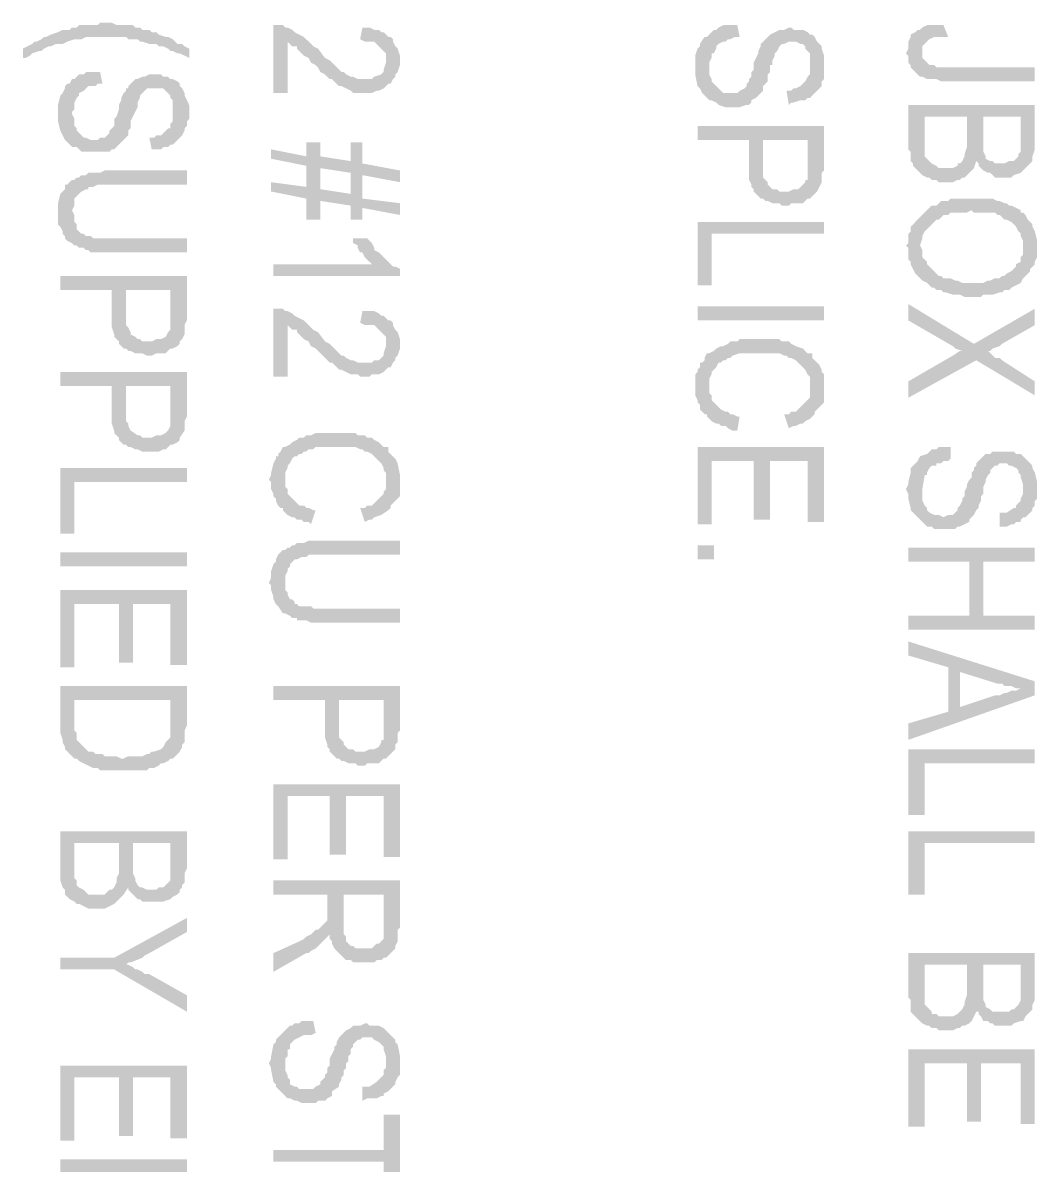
# Model space of a CAD drawing. Header units: inches. Extents: x -186 to 186, y -282 to 282.
# Drawn here: x -35 to -18.96, y 94.61 to 112.67 of the extents above; entities that cross this region are included whole.
import ezdxf

# ---------------------------------------------------------------- set-up
doc = ezdxf.new("R2010")
doc.units = ezdxf.units.IN
doc.header["$MEASUREMENT"] = 0
doc.layers.add('H', color=7, linetype='CONTINUOUS', lineweight=100)

msp = doc.modelspace()

# ---------------------------------------------------------------- hatches: boundary and pattern name
at = {"layer": 'H', "linetype": 'Continuous'}
for points in [[(-32.37, 112.111), (-32.37, 112.259), (-32.444, 112.296), (-32.481, 112.333), (-32.556, 112.333), (-32.593, 112.37), (-32.63, 112.407), (-32.704, 112.444), (-32.741, 112.444), (-32.852, 112.481), (-32.889, 112.519), (-32.963, 112.519), (-33, 112.556), (-33.074, 112.556), (-33.111, 112.556), (-33.148, 112.593), (-33.222, 112.593), (-33.259, 112.63), (-33.333, 112.63), (-33.37, 112.63), (-33.444, 112.63), (-33.519, 112.63), (-33.593, 112.667), (-33.778, 112.667), (-33.815, 112.63), (-33.963, 112.63), (-34, 112.63), (-34.037, 112.63), (-34.111, 112.63), (-34.148, 112.593), (-34.222, 112.593), (-34.259, 112.556), (-34.333, 112.556), (-34.37, 112.556), (-34.444, 112.519), (-34.556, 112.481), (-34.63, 112.444), (-34.667, 112.444), (-34.704, 112.407), (-34.778, 112.37), (-34.815, 112.37), (-34.852, 112.333), (-34.926, 112.296), (-35, 112.259), (-35, 112.111), (-34.963, 112.111), (-34.889, 112.148), (-34.852, 112.185), (-34.741, 112.222), (-34.704, 112.222), (-34.667, 112.259), (-34.593, 112.296), (-34.556, 112.296), (-34.481, 112.333), (-34.37, 112.333), (-34.296, 112.37), (-34.185, 112.407), (-34.111, 112.407), (-34.074, 112.407), (-34, 112.444), (-33.963, 112.444), (-33.889, 112.444), (-33.481, 112.444), (-33.444, 112.444), (-33.37, 112.444), (-33.333, 112.407), (-33.259, 112.407), (-33.185, 112.407), (-33.148, 112.37), (-33.111, 112.37), (-33, 112.333), (-32.889, 112.333), (-32.852, 112.296), (-32.815, 112.296), (-32.778, 112.296), (-32.704, 112.259), (-32.667, 112.222), (-32.63, 112.222), (-32.556, 112.185), (-32.519, 112.185), (-32.444, 112.148)], [(-29.222, 111.704), (-29.259, 112.074), (-29.259, 112.037), (-29.296, 111.926), (-29.296, 111.889), (-29.333, 111.852), (-29.444, 111.815), (-29.481, 111.778), (-29.519, 111.778), (-29.593, 111.778), (-29.63, 111.778), (-29.704, 111.778), (-29.778, 111.815), (-29.815, 111.815), (-29.889, 111.852), (-29.926, 111.889), (-29.963, 111.889), (-30, 111.926), (-30.074, 112), (-30.111, 112.037), (-30.148, 112.074), (-30.222, 112.111), (-30.333, 112.259), (-30.407, 112.296), (-30.444, 112.333), (-30.481, 112.37), (-30.519, 112.407), (-30.556, 112.444), (-30.704, 112.519), (-30.741, 112.556), (-30.815, 112.593), (-30.852, 112.593), (-30.889, 112.63), (-30.963, 112.63), (-31, 112.63), (-31.037, 112.63), (-31.037, 111.556), (-30.815, 111.556), (-30.815, 112.37), (-30.778, 112.333), (-30.741, 112.296), (-30.667, 112.296), (-30.667, 112.259), (-30.63, 112.222), (-30.593, 112.185), (-30.556, 112.148), (-30.481, 112.111), (-30.444, 112.037), (-30.37, 112), (-30.333, 111.963), (-30.296, 111.889), (-30.222, 111.852), (-30.185, 111.815), (-30.148, 111.778), (-30.111, 111.778), (-30.074, 111.741), (-30.037, 111.704), (-30, 111.667), (-29.963, 111.667), (-29.815, 111.593), (-29.778, 111.556), (-29.704, 111.556), (-29.667, 111.556), (-29.519, 111.556), (-29.481, 111.556), (-29.407, 111.593), (-29.37, 111.593), (-29.296, 111.63), (-29.259, 111.667)], [(-29.037, 112.074), (-29.037, 112.148), (-29.074, 112.259), (-29.111, 112.296), (-29.148, 112.37), (-29.148, 112.407), (-29.185, 112.444), (-29.222, 112.444), (-29.296, 112.519), (-29.333, 112.519), (-29.37, 112.556), (-29.444, 112.556), (-29.519, 112.593), (-29.556, 112.593), (-29.63, 112.593), (-29.667, 112.407), (-29.593, 112.37), (-29.556, 112.37), (-29.481, 112.37), (-29.444, 112.37), (-29.37, 112.296), (-29.333, 112.259), (-29.296, 112.222), (-29.259, 112.185), (-29.259, 112.148), (-29.259, 112.074), (-29.222, 111.704), (-29.185, 111.704), (-29.148, 111.778), (-29.111, 111.815), (-29.111, 111.852), (-29.074, 111.889), (-29.037, 112)], [(-22.333, 112), (-22.333, 112.111), (-22.333, 112.148), (-22.37, 112.259), (-22.37, 112.296), (-22.407, 112.333), (-22.444, 112.37), (-22.481, 112.444), (-22.519, 112.481), (-22.556, 112.481), (-22.593, 112.519), (-22.667, 112.556), (-22.704, 112.556), (-22.741, 112.556), (-22.815, 112.556), (-22.852, 112.593), (-22.889, 112.593), (-22.963, 112.556), (-23, 112.556), (-23.037, 112.556), (-23.111, 112.519), (-23.185, 112.481), (-23.222, 112.444), (-23.259, 112.407), (-23.296, 112.37), (-23.333, 112.333), (-23.333, 112.296), (-23.37, 112.222), (-23.37, 112.185), (-23.444, 112.037), (-23.444, 112), (-23.444, 111.926), (-23.481, 111.889), (-23.481, 111.815), (-23.519, 111.778), (-23.519, 111.741), (-23.556, 111.704), (-23.556, 111.667), (-23.593, 111.63), (-23.667, 111.593), (-23.704, 111.556), (-23.741, 111.556), (-23.815, 111.556), (-23.852, 111.556), (-23.926, 111.556), (-23.963, 111.593), (-24, 111.63), (-24.037, 111.667), (-24.074, 111.704), (-24.111, 111.741), (-24.111, 111.778), (-24.148, 111.852), (-24.148, 111.889), (-24.148, 111.963), (-24.148, 112.481), (-24.185, 112.444), (-24.222, 112.444), (-24.296, 112.333), (-24.296, 112.296), (-24.333, 112.259), (-24.37, 112.148), (-24.37, 112.111), (-24.37, 112.037), (-24.37, 111.963), (-24.37, 111.889), (-24.37, 111.852), (-24.333, 111.667), (-24.296, 111.63), (-24.259, 111.556), (-24.222, 111.519), (-24.185, 111.481), (-24.148, 111.444), (-24.111, 111.444), (-24.037, 111.407), (-24, 111.37), (-23.889, 111.333), (-23.667, 111.333), (-23.556, 111.37), (-23.519, 111.37), (-23.481, 111.407), (-23.481, 111.444), (-23.407, 111.481), (-23.37, 111.519), (-23.333, 111.556), (-23.296, 111.593), (-23.296, 111.63), (-23.296, 111.667), (-23.259, 111.704), (-23.222, 111.741), (-23.222, 111.778), (-23.222, 111.852), (-23.185, 111.889), (-23.185, 112), (-23.148, 112), (-23.148, 112.074), (-23.111, 112.148), (-23.111, 112.185), (-23.074, 112.222), (-23.037, 112.296), (-23, 112.333), (-22.963, 112.333), (-22.889, 112.37), (-22.815, 112.37), (-22.778, 112.37), (-22.704, 112.333), (-22.667, 112.333), (-22.63, 112.296), (-22.63, 112.259), (-22.593, 112.222), (-22.556, 112.185), (-22.556, 112.074), (-22.556, 112), (-22.519, 111.519), (-22.481, 111.556), (-22.444, 111.593), (-22.407, 111.63), (-22.37, 111.667), (-22.37, 111.741), (-22.333, 111.778), (-22.333, 111.889), (-22.333, 111.963)], [(-23.667, 112.444), (-23.704, 112.63), (-23.815, 112.63), (-23.889, 112.63), (-23.926, 112.63), (-24, 112.593), (-24.037, 112.556), (-24.074, 112.556), (-24.148, 112.481), (-24.148, 111.963), (-24.148, 112), (-24.148, 112.037), (-24.111, 112.111), (-24.111, 112.148), (-24.111, 112.185), (-24.074, 112.185), (-24.037, 112.259), (-24.037, 112.296), (-24, 112.333), (-23.926, 112.37), (-23.889, 112.37), (-23.852, 112.407), (-23.815, 112.407), (-23.741, 112.444)], [(-20.37, 112.444), (-20.444, 112.63), (-20.556, 112.63), (-20.593, 112.63), (-20.667, 112.63), (-20.704, 112.63), (-20.778, 112.593), (-20.815, 112.556), (-20.852, 112.556), (-20.889, 112.519), (-20.963, 112.481), (-20.963, 112.444), (-21, 112.37), (-21, 112.333), (-21, 112.259), (-21.037, 112.185), (-21, 112.148), (-21, 112.074), (-21, 112.037), (-20.963, 112), (-20.963, 111.963), (-20.889, 111.889), (-20.852, 111.852), (-20.815, 111.815), (-20.778, 112.222), (-20.778, 112.259), (-20.778, 112.296), (-20.741, 112.333), (-20.704, 112.37), (-20.667, 112.407), (-20.593, 112.444), (-20.519, 112.444), (-20.481, 112.444)], [(-19, 111.741), (-19, 111.963), (-20.481, 111.963), (-20.556, 111.963), (-20.593, 112), (-20.63, 112), (-20.667, 112), (-20.704, 112.037), (-20.741, 112.074), (-20.778, 112.111), (-20.778, 112.148), (-20.778, 112.222), (-20.815, 111.815), (-20.778, 111.815), (-20.704, 111.778), (-20.63, 111.778), (-20.556, 111.778), (-20.481, 111.741), (-20.333, 111.741)], [(-22.519, 111.519), (-22.556, 112), (-22.556, 111.963), (-22.556, 111.889), (-22.556, 111.852), (-22.593, 111.815), (-22.63, 111.741), (-22.667, 111.704), (-22.704, 111.667), (-22.778, 111.63), (-22.815, 111.63), (-22.852, 111.593), (-22.926, 111.593), (-22.889, 111.37), (-22.852, 111.407), (-22.815, 111.407), (-22.704, 111.444), (-22.63, 111.444), (-22.593, 111.481), (-22.556, 111.481)], [(-32.37, 111.259), (-32.37, 111.37), (-32.444, 111.519), (-32.444, 111.556), (-32.481, 111.63), (-32.519, 111.667), (-32.519, 111.704), (-32.556, 111.741), (-32.63, 111.778), (-32.667, 111.778), (-32.704, 111.815), (-32.778, 111.815), (-32.815, 111.852), (-32.889, 111.852), (-32.926, 111.852), (-32.963, 111.852), (-33, 111.852), (-33.074, 111.815), (-33.111, 111.815), (-33.185, 111.778), (-33.222, 111.778), (-33.333, 111.667), (-33.333, 111.63), (-33.37, 111.63), (-33.37, 111.593), (-33.407, 111.556), (-33.444, 111.481), (-33.444, 111.444), (-33.481, 111.37), (-33.481, 111.296), (-33.519, 111.185), (-33.556, 111.148), (-33.556, 111.074), (-33.556, 111.037), (-33.593, 111), (-33.63, 110.963), (-33.63, 110.926), (-33.667, 110.889), (-33.704, 110.852), (-33.778, 110.852), (-33.815, 110.815), (-33.852, 110.815), (-33.889, 110.815), (-33.926, 110.815), (-34, 110.852), (-34.037, 110.852), (-34.074, 110.889), (-34.111, 110.926), (-34.148, 110.963), (-34.148, 111), (-34.185, 111.037), (-34.185, 111.111), (-34.185, 111.148), (-34.222, 111.222), (-34.222, 111.778), (-34.259, 111.704), (-34.296, 111.704), (-34.333, 111.667), (-34.333, 111.63), (-34.37, 111.556), (-34.407, 111.519), (-34.444, 111.37), (-34.444, 111.296), (-34.444, 111.222), (-34.444, 111.148), (-34.444, 111.111), (-34.407, 110.963), (-34.37, 110.889), (-34.333, 110.815), (-34.296, 110.778), (-34.259, 110.741), (-34.222, 110.704), (-34.148, 110.704), (-34.111, 110.667), (-34.074, 110.63), (-34, 110.63), (-33.963, 110.63), (-33.741, 110.63), (-33.704, 110.63), (-33.63, 110.63), (-33.593, 110.667), (-33.556, 110.667), (-33.519, 110.704), (-33.481, 110.741), (-33.444, 110.778), (-33.407, 110.815), (-33.37, 110.852), (-33.333, 110.889), (-33.333, 110.926), (-33.333, 110.963), (-33.296, 111), (-33.296, 111.037), (-33.296, 111.111), (-33.259, 111.185), (-33.222, 111.259), (-33.185, 111.333), (-33.185, 111.407), (-33.148, 111.481), (-33.148, 111.519), (-33.111, 111.556), (-33.074, 111.593), (-33.037, 111.63), (-32.963, 111.63), (-32.889, 111.63), (-32.815, 111.63), (-32.778, 111.63), (-32.741, 111.593), (-32.704, 111.556), (-32.667, 111.519), (-32.667, 111.481), (-32.63, 111.444), (-32.63, 111.333), (-32.63, 111.259), (-32.593, 110.778), (-32.556, 110.815), (-32.519, 110.852), (-32.481, 110.889), (-32.444, 110.963), (-32.444, 111), (-32.407, 111.037), (-32.407, 111.111), (-32.37, 111.148), (-32.37, 111.222)], [(-33.741, 111.704), (-33.778, 111.889), (-33.889, 111.889), (-33.963, 111.889), (-34, 111.889), (-34.037, 111.852), (-34.111, 111.852), (-34.148, 111.815), (-34.185, 111.778), (-34.222, 111.778), (-34.222, 111.222), (-34.222, 111.259), (-34.185, 111.296), (-34.185, 111.37), (-34.185, 111.407), (-34.148, 111.481), (-34.111, 111.519), (-34.111, 111.556), (-34.037, 111.593), (-34, 111.63), (-33.963, 111.667), (-33.852, 111.667), (-33.815, 111.704)], [(-32.593, 110.778), (-32.63, 111.259), (-32.63, 111.222), (-32.63, 111.185), (-32.63, 111.111), (-32.667, 111.074), (-32.667, 111), (-32.704, 111), (-32.741, 110.963), (-32.778, 110.926), (-32.815, 110.889), (-32.889, 110.889), (-32.926, 110.852), (-33, 110.852), (-32.963, 110.667), (-32.926, 110.667), (-32.852, 110.667), (-32.815, 110.667), (-32.778, 110.704), (-32.704, 110.704), (-32.667, 110.741), (-32.63, 110.741)], [(-19, 110.778), (-19, 111.37), (-21, 111.37), (-21, 110.667), (-20.963, 110.63), (-20.963, 110.556), (-20.963, 110.481), (-20.926, 110.444), (-20.926, 110.407), (-20.889, 110.37), (-20.852, 110.333), (-20.815, 110.296), (-20.778, 110.259), (-20.741, 111.185), (-20.074, 111.185), (-20.074, 110.815), (-20.037, 110.296), (-20, 110.333), (-19.963, 110.37), (-19.926, 110.481), (-19.889, 110.444), (-19.889, 110.407), (-19.852, 110.37), (-19.815, 111.185), (-19.222, 111.185), (-19.222, 110.852), (-19.185, 110.333), (-19.148, 110.37), (-19.111, 110.407), (-19.074, 110.444), (-19.037, 110.481), (-19.037, 110.519), (-19.037, 110.556), (-19, 110.667), (-19, 110.704)], [(-20.037, 110.296), (-20.074, 110.815), (-20.074, 110.704), (-20.111, 110.593), (-20.111, 110.556), (-20.148, 110.481), (-20.185, 110.444), (-20.222, 110.444), (-20.222, 110.407), (-20.296, 110.37), (-20.333, 110.37), (-20.407, 110.37), (-20.444, 110.37), (-20.519, 110.37), (-20.556, 110.407), (-20.63, 110.444), (-20.667, 110.481), (-20.704, 110.519), (-20.741, 110.556), (-20.741, 110.593), (-20.741, 110.63), (-20.741, 111.185), (-20.778, 110.259), (-20.704, 110.222), (-20.667, 110.222), (-20.63, 110.185), (-20.556, 110.185), (-20.519, 110.148), (-20.296, 110.148), (-20.222, 110.185), (-20.185, 110.185), (-20.148, 110.222), (-20.111, 110.222)], [(-19.185, 110.333), (-19.222, 110.852), (-19.222, 110.741), (-19.222, 110.667), (-19.222, 110.63), (-19.259, 110.593), (-19.259, 110.556), (-19.296, 110.519), (-19.333, 110.481), (-19.37, 110.481), (-19.407, 110.481), (-19.481, 110.444), (-19.63, 110.444), (-19.667, 110.481), (-19.704, 110.481), (-19.778, 110.519), (-19.778, 110.556), (-19.815, 110.63), (-19.815, 110.704), (-19.815, 111.185), (-19.852, 110.37), (-19.815, 110.333), (-19.741, 110.296), (-19.704, 110.296), (-19.667, 110.259), (-19.63, 110.222), (-19.37, 110.222), (-19.333, 110.259), (-19.222, 110.296)], [(-22.333, 110.444), (-22.333, 111.037), (-24.333, 111.037), (-24.333, 110.815), (-23.519, 110.815), (-23.519, 110.296), (-23.519, 110.222), (-23.519, 110.185), (-23.481, 110.111), (-23.481, 110.074), (-23.444, 110.037), (-23.444, 110), (-23.407, 109.963), (-23.37, 109.926), (-23.333, 109.889), (-23.296, 109.889), (-23.296, 110.815), (-22.593, 110.815), (-22.593, 109.889), (-22.556, 109.889), (-22.519, 109.926), (-22.481, 109.963), (-22.444, 110), (-22.37, 110.148), (-22.37, 110.185), (-22.37, 110.222), (-22.37, 110.296), (-22.333, 110.333)], [(-29.037, 109.63), (-29.037, 109.815), (-29.63, 109.889), (-29.63, 110.778), (-29.815, 110.778), (-29.815, 109.963), (-30.296, 110.037), (-30.296, 110.778), (-30.519, 110.778), (-30.519, 110.074), (-31.074, 110.148), (-31.074, 110), (-30.519, 109.889), (-30.519, 109.556), (-30.296, 109.556), (-30.296, 109.852), (-29.815, 109.778), (-29.815, 109.556), (-29.63, 109.556), (-29.63, 109.741)], [(-22.593, 109.889), (-22.593, 110.407), (-22.593, 110.296), (-22.593, 110.259), (-22.593, 110.185), (-22.63, 110.185), (-22.63, 110.148), (-22.667, 110.111), (-22.741, 110.037), (-22.778, 110.037), (-22.815, 110.037), (-22.889, 110), (-23.037, 110), (-23.074, 110.037), (-23.148, 110.037), (-23.185, 110.074), (-23.222, 110.111), (-23.222, 110.148), (-23.259, 110.185), (-23.296, 110.222), (-23.296, 110.259), (-23.296, 110.333), (-23.296, 110.407), (-23.296, 110.815), (-23.296, 109.889), (-23.259, 109.852), (-23.222, 109.852), (-23.148, 109.815), (-23.111, 109.815), (-23.037, 109.815), (-23, 109.778), (-22.889, 109.778), (-22.852, 109.815), (-22.778, 109.815), (-22.704, 109.815), (-22.667, 109.815), (-22.63, 109.852)], [(-30.519, 110.556), (-31.074, 110.667), (-31.074, 110.519), (-30.519, 110.407), (-30.519, 110.074)], [(-29.815, 110.481), (-30.296, 110.556), (-30.296, 110.37), (-29.815, 110.296), (-29.815, 109.963)], [(-32.407, 110.111), (-32.407, 110.333), (-33.704, 110.333), (-33.778, 110.296), (-33.852, 110.296), (-33.889, 110.296), (-33.963, 110.296), (-34, 110.259), (-34.074, 110.259), (-34.111, 110.222), (-34.148, 110.222), (-34.185, 110.185), (-34.222, 110.185), (-34.222, 109.704), (-34.185, 109.778), (-34.185, 109.815), (-34.185, 109.889), (-34.148, 109.926), (-34.111, 109.963), (-34.074, 110), (-34, 110.037), (-33.963, 110.037), (-33.963, 110.074), (-33.926, 110.074), (-33.889, 110.074), (-33.815, 110.111), (-33.704, 110.111), (-33.63, 110.111), (-33.556, 110.111)], [(-29.037, 110.148), (-29.037, 110.333), (-29.63, 110.444), (-29.63, 110.259)], [(-32.407, 109.037), (-32.407, 109.259), (-33.778, 109.259), (-33.815, 109.259), (-33.889, 109.259), (-33.926, 109.296), (-33.963, 109.296), (-34, 109.296), (-34.037, 109.333), (-34.074, 109.333), (-34.111, 109.37), (-34.148, 109.407), (-34.148, 109.481), (-34.185, 109.519), (-34.185, 109.556), (-34.185, 109.63), (-34.222, 109.704), (-34.222, 110.185), (-34.259, 110.148), (-34.296, 110.111), (-34.333, 110.111), (-34.333, 110.037), (-34.37, 110), (-34.407, 109.963), (-34.444, 109.815), (-34.444, 109.741), (-34.444, 109.667), (-34.444, 109.593), (-34.444, 109.519), (-34.444, 109.481), (-34.407, 109.444), (-34.37, 109.37), (-34.37, 109.333), (-34.333, 109.296), (-34.333, 109.259), (-34.296, 109.222), (-34.222, 109.185), (-34.185, 109.148), (-34.148, 109.148), (-34.111, 109.111), (-34.037, 109.111), (-34, 109.074), (-33.963, 109.074), (-33.926, 109.037), (-33.852, 109.037), (-33.815, 109.037), (-33.704, 109.037), (-33.63, 109.037), (-33.556, 109.037)], [(-18.963, 109.148), (-18.963, 109.222), (-19, 109.37), (-19.037, 109.444), (-19.037, 109.481), (-19.074, 109.519), (-19.111, 109.556), (-19.148, 109.63), (-19.185, 109.667), (-19.222, 109.667), (-19.222, 109.704), (-19.37, 109.778), (-19.407, 109.778), (-19.444, 109.815), (-19.481, 109.815), (-19.556, 109.852), (-19.593, 109.852), (-19.667, 109.889), (-19.704, 109.889), (-19.778, 109.889), (-19.815, 109.889), (-20.148, 109.889), (-20.185, 109.889), (-20.259, 109.889), (-20.333, 109.889), (-20.37, 109.852), (-20.444, 109.852), (-20.481, 109.852), (-20.519, 109.815), (-20.556, 109.778), (-20.63, 109.778), (-20.667, 109.741), (-20.704, 109.704), (-20.741, 109.667), (-20.815, 109.593), (-20.852, 109.556), (-20.889, 109.519), (-20.926, 109.481), (-20.963, 109.444), (-20.963, 109.37), (-21, 109.333), (-21, 109.296), (-21, 109.222), (-21, 109.185), (-21.037, 109.148), (-21, 109.111), (-21, 109), (-21, 108.926), (-20.963, 108.889), (-20.963, 108.852), (-20.926, 108.778), (-20.889, 108.704), (-20.852, 108.667), (-20.815, 108.63), (-20.815, 109.148), (-20.778, 109.259), (-20.778, 109.296), (-20.741, 109.37), (-20.704, 109.407), (-20.667, 109.444), (-20.63, 109.481), (-20.593, 109.519), (-20.556, 109.556), (-20.519, 109.556), (-20.481, 109.593), (-20.444, 109.63), (-20.37, 109.63), (-20.333, 109.667), (-20.222, 109.667), (-20.074, 109.667), (-20, 109.704), (-19.963, 109.667), (-19.815, 109.667), (-19.778, 109.667), (-19.704, 109.667), (-19.63, 109.667), (-19.593, 109.63), (-19.556, 109.63), (-19.519, 109.593), (-19.481, 109.556), (-19.444, 109.556), (-19.37, 109.519), (-19.296, 109.444), (-19.259, 109.37), (-19.222, 109.333), (-19.222, 109.296), (-19.185, 109.222), (-19.185, 108.63), (-19.148, 108.667), (-19.111, 108.704), (-19.074, 108.741), (-19.074, 108.778), (-19.037, 108.815), (-19, 108.852), (-19, 108.889), (-18.963, 108.963), (-18.963, 109), (-18.963, 109.074)], [(-22.333, 109.333), (-22.333, 109.519), (-24.333, 109.519), (-24.333, 108.519), (-24.111, 108.519), (-24.111, 109.333)], [(-29.481, 109.185), (-29.519, 109.222), (-29.556, 109.259), (-29.778, 109.259), (-29.778, 109.222), (-29.778, 109.185), (-29.704, 109.148), (-29.704, 109.111), (-29.667, 109.037), (-29.63, 109.037), (-29.593, 108.963), (-29.556, 108.926), (-29.519, 108.889), (-29.481, 108.852)], [(-29.037, 108.667), (-29.037, 108.778), (-29.111, 108.815), (-29.148, 108.815), (-29.185, 108.852), (-29.222, 108.889), (-29.259, 108.926), (-29.333, 109), (-29.37, 109.037), (-29.444, 109.074), (-29.444, 109.111), (-29.481, 109.185), (-29.481, 108.852), (-31.037, 108.852), (-31.037, 108.667)], [(-19.185, 108.63), (-19.185, 109.111), (-19.185, 109.037), (-19.185, 109), (-19.222, 108.963), (-19.222, 108.889), (-19.296, 108.852), (-19.296, 108.815), (-19.333, 108.778), (-19.37, 108.741), (-19.444, 108.704), (-19.481, 108.667), (-19.519, 108.667), (-19.556, 108.63), (-19.593, 108.63), (-19.63, 108.63), (-19.704, 108.593), (-19.741, 108.593), (-19.815, 108.556), (-20.148, 108.556), (-20.222, 108.593), (-20.259, 108.593), (-20.333, 108.63), (-20.37, 108.63), (-20.444, 108.63), (-20.481, 108.667), (-20.519, 108.667), (-20.556, 108.704), (-20.593, 108.741), (-20.63, 108.778), (-20.704, 108.852), (-20.704, 108.889), (-20.741, 108.926), (-20.778, 108.963), (-20.778, 109.037), (-20.778, 109.074), (-20.815, 109.148), (-20.815, 108.63), (-20.778, 108.593), (-20.704, 108.556), (-20.667, 108.519), (-20.63, 108.481), (-20.593, 108.481), (-20.556, 108.444), (-20.481, 108.444), (-20.444, 108.407), (-20.407, 108.407), (-20.296, 108.37), (-20.222, 108.37), (-20.185, 108.37), (-20.111, 108.333), (-19.852, 108.333), (-19.815, 108.37), (-19.741, 108.37), (-19.667, 108.37), (-19.556, 108.407), (-19.519, 108.407), (-19.481, 108.444), (-19.444, 108.444), (-19.407, 108.444), (-19.37, 108.481), (-19.296, 108.519), (-19.222, 108.556)], [(-32.407, 108.037), (-32.407, 108.667), (-34.407, 108.667), (-34.407, 108.444), (-33.593, 108.444), (-33.593, 107.926), (-33.593, 107.852), (-33.556, 107.741), (-33.556, 107.704), (-33.519, 107.667), (-33.481, 107.63), (-33.481, 107.593), (-33.444, 107.556), (-33.407, 107.519), (-33.37, 107.519), (-33.37, 108.444), (-32.667, 108.444), (-32.667, 107.519), (-32.63, 107.519), (-32.556, 107.556), (-32.519, 107.593), (-32.519, 107.63), (-32.481, 107.667), (-32.444, 107.741), (-32.444, 107.778), (-32.444, 107.815), (-32.444, 107.852), (-32.444, 107.889), (-32.407, 107.963)], [(-32.667, 107.519), (-32.667, 108.037), (-32.667, 107.926), (-32.667, 107.889), (-32.667, 107.815), (-32.704, 107.778), (-32.741, 107.704), (-32.815, 107.667), (-32.852, 107.667), (-32.889, 107.667), (-32.963, 107.63), (-33.111, 107.63), (-33.148, 107.667), (-33.185, 107.667), (-33.222, 107.704), (-33.296, 107.741), (-33.296, 107.778), (-33.333, 107.852), (-33.37, 107.889), (-33.37, 107.963), (-33.37, 108.037), (-33.37, 108.444), (-33.37, 107.519), (-33.333, 107.481), (-33.296, 107.481), (-33.222, 107.444), (-33.185, 107.444), (-33.111, 107.444), (-33.037, 107.407), (-32.963, 107.407), (-32.889, 107.444), (-32.852, 107.444), (-32.778, 107.444), (-32.741, 107.444), (-32.704, 107.481)], [(-24.333, 107.963), (-22.333, 107.963), (-22.333, 108.185), (-24.333, 108.185)], [(-19.963, 107.593), (-21, 108.222), (-21, 107.963), (-20.296, 107.556), (-20.259, 107.519), (-20.148, 107.481)], [(-29.222, 107.222), (-29.259, 107.593), (-29.259, 107.556), (-29.296, 107.444), (-29.296, 107.407), (-29.333, 107.37), (-29.37, 107.333), (-29.444, 107.333), (-29.481, 107.296), (-29.519, 107.296), (-29.593, 107.296), (-29.63, 107.296), (-29.667, 107.296), (-29.704, 107.296), (-29.778, 107.333), (-29.815, 107.333), (-29.889, 107.37), (-29.926, 107.407), (-29.963, 107.407), (-30, 107.444), (-30.074, 107.519), (-30.111, 107.556), (-30.148, 107.593), (-30.222, 107.63), (-30.333, 107.778), (-30.407, 107.815), (-30.444, 107.852), (-30.481, 107.889), (-30.519, 107.926), (-30.556, 107.963), (-30.704, 108.037), (-30.741, 108.074), (-30.815, 108.111), (-30.852, 108.111), (-30.889, 108.148), (-30.963, 108.148), (-31, 108.148), (-31.037, 108.148), (-31.037, 107.074), (-30.815, 107.074), (-30.815, 107.889), (-30.778, 107.852), (-30.741, 107.815), (-30.667, 107.815), (-30.667, 107.778), (-30.63, 107.741), (-30.593, 107.704), (-30.556, 107.667), (-30.481, 107.63), (-30.444, 107.556), (-30.37, 107.519), (-30.333, 107.481), (-30.296, 107.444), (-30.222, 107.37), (-30.185, 107.333), (-30.148, 107.296), (-30.111, 107.296), (-30.074, 107.259), (-30.037, 107.222), (-30, 107.185), (-29.963, 107.185), (-29.815, 107.111), (-29.778, 107.111), (-29.704, 107.111), (-29.667, 107.074), (-29.519, 107.074), (-29.481, 107.111), (-29.37, 107.111), (-29.296, 107.148), (-29.259, 107.185)], [(-29.037, 107.593), (-29.037, 107.667), (-29.074, 107.778), (-29.111, 107.815), (-29.148, 107.889), (-29.148, 107.926), (-29.185, 107.963), (-29.222, 107.963), (-29.296, 108.037), (-29.333, 108.037), (-29.37, 108.074), (-29.444, 108.111), (-29.519, 108.111), (-29.556, 108.111), (-29.63, 108.111), (-29.667, 107.926), (-29.593, 107.889), (-29.556, 107.889), (-29.481, 107.889), (-29.444, 107.889), (-29.37, 107.815), (-29.333, 107.778), (-29.259, 107.704), (-29.259, 107.667), (-29.259, 107.593), (-29.222, 107.222), (-29.185, 107.222), (-29.148, 107.296), (-29.111, 107.333), (-29.111, 107.37), (-29.074, 107.407), (-29.037, 107.519)], [(-19, 107.889), (-19, 108.148), (-19.963, 107.593), (-20.148, 107.481), (-20.185, 107.481), (-20.296, 107.407), (-21, 107), (-21, 106.741), (-19.926, 107.333), (-19.741, 107.481), (-19.704, 107.481), (-19.667, 107.519), (-19.556, 107.556), (-19.519, 107.593)], [(-22.519, 107.444), (-22.593, 107.444), (-22.63, 107.481), (-22.667, 107.519), (-22.778, 107.556), (-22.852, 107.593), (-22.889, 107.63), (-22.926, 107.63), (-23, 107.63), (-23.037, 107.667), (-23.111, 107.667), (-23.148, 107.667), (-23.222, 107.667), (-23.444, 107.667), (-23.481, 107.667), (-23.556, 107.667), (-23.63, 107.667), (-23.667, 107.667), (-23.704, 107.63), (-23.778, 107.63), (-23.815, 107.63), (-23.852, 107.593), (-23.926, 107.556), (-23.963, 107.556), (-24.037, 107.519), (-24.074, 107.481), (-24.148, 107.444), (-24.185, 107.444), (-24.222, 107.37), (-24.222, 107.333), (-24.259, 107.296), (-24.296, 107.296), (-24.296, 107.222), (-24.333, 107.185), (-24.333, 107.148), (-24.37, 107.111), (-24.37, 107.037), (-24.37, 107), (-24.37, 106.926), (-24.37, 106.889), (-24.37, 106.815), (-24.37, 106.778), (-24.333, 106.704), (-24.333, 106.667), (-24.296, 106.63), (-24.296, 106.556), (-24.259, 106.519), (-24.222, 106.481), (-24.185, 106.481), (-24.185, 106.444), (-24.148, 106.926), (-24.148, 106.963), (-24.148, 107), (-24.148, 107.037), (-24.111, 107.111), (-24.111, 107.148), (-24.074, 107.185), (-24.037, 107.222), (-24, 107.296), (-23.963, 107.296), (-23.926, 107.333), (-23.889, 107.333), (-23.852, 107.37), (-23.815, 107.37), (-23.778, 107.407), (-23.667, 107.444), (-23.593, 107.444), (-23.519, 107.444), (-23.481, 107.444), (-23.185, 107.444), (-23.148, 107.444), (-23.074, 107.444), (-23.037, 107.444), (-22.963, 107.407), (-22.926, 107.407), (-22.889, 107.37), (-22.852, 107.37), (-22.778, 107.333), (-22.741, 107.296), (-22.704, 107.259), (-22.667, 107.222), (-22.63, 107.185), (-22.593, 107.111), (-22.556, 107.074), (-22.556, 107.037), (-22.556, 106.963), (-22.556, 106.889)], [(-22.333, 106.889), (-22.333, 107), (-22.333, 107.111), (-22.37, 107.148), (-22.37, 107.185), (-22.407, 107.259), (-22.444, 107.296), (-22.481, 107.333), (-22.519, 107.37), (-22.519, 107.444), (-22.556, 106.889), (-22.556, 106.815), (-22.556, 106.778), (-22.556, 106.741), (-22.63, 106.667), (-22.667, 106.63), (-22.704, 106.593), (-22.741, 106.556), (-22.778, 106.519), (-22.852, 106.519), (-22.889, 106.481), (-22.963, 106.481), (-22.889, 106.259), (-22.815, 106.296), (-22.778, 106.296), (-22.704, 106.333), (-22.667, 106.333), (-22.63, 106.37), (-22.556, 106.407), (-22.519, 106.444), (-22.481, 106.481), (-22.481, 106.519), (-22.444, 106.556), (-22.407, 106.593), (-22.37, 106.63), (-22.333, 106.667), (-22.333, 106.778), (-22.333, 106.852)], [(-19, 106.778), (-19, 107), (-19.519, 107.333), (-19.556, 107.37), (-19.63, 107.37), (-19.667, 107.407), (-19.704, 107.444), (-19.741, 107.481), (-19.926, 107.333)], [(-32.407, 106.519), (-32.407, 107.148), (-34.407, 107.148), (-34.407, 106.926), (-33.593, 106.926), (-33.593, 106.407), (-33.593, 106.333), (-33.556, 106.222), (-33.556, 106.185), (-33.519, 106.148), (-33.481, 106.111), (-33.481, 106.074), (-33.444, 106.037), (-33.407, 106), (-33.37, 106), (-33.37, 106.926), (-32.667, 106.926), (-32.667, 106), (-32.63, 106), (-32.556, 106.037), (-32.519, 106.074), (-32.519, 106.111), (-32.444, 106.222), (-32.444, 106.296), (-32.444, 106.333), (-32.444, 106.37), (-32.407, 106.444)], [(-32.667, 106), (-32.667, 106.519), (-32.667, 106.407), (-32.667, 106.37), (-32.667, 106.296), (-32.704, 106.222), (-32.741, 106.185), (-32.815, 106.148), (-32.852, 106.148), (-32.889, 106.148), (-32.963, 106.111), (-33.111, 106.111), (-33.148, 106.148), (-33.185, 106.148), (-33.296, 106.222), (-33.333, 106.296), (-33.333, 106.333), (-33.37, 106.37), (-33.37, 106.444), (-33.37, 106.519), (-33.37, 106.926), (-33.37, 106), (-33.333, 105.963), (-33.296, 105.963), (-33.222, 105.926), (-33.185, 105.926), (-33.111, 105.889), (-33.037, 105.889), (-32.963, 105.889), (-32.889, 105.889), (-32.852, 105.889), (-32.778, 105.926), (-32.741, 105.926), (-32.704, 105.963)], [(-23.667, 106.444), (-23.704, 106.444), (-23.778, 106.481), (-23.815, 106.481), (-23.852, 106.519), (-23.889, 106.519), (-23.963, 106.556), (-24, 106.593), (-24.037, 106.63), (-24.074, 106.667), (-24.111, 106.704), (-24.111, 106.778), (-24.148, 106.815), (-24.148, 106.852), (-24.148, 106.926), (-24.185, 106.444), (-24.148, 106.407), (-24.111, 106.37), (-24.037, 106.333), (-24, 106.333), (-23.963, 106.296), (-23.889, 106.296), (-23.852, 106.259), (-23.778, 106.222), (-23.704, 106.222)], [(-29.222, 105.963), (-29.296, 105.963), (-29.333, 106), (-29.37, 106.037), (-29.444, 106.074), (-29.481, 106.111), (-29.556, 106.111), (-29.593, 106.148), (-29.63, 106.148), (-29.704, 106.148), (-29.741, 106.185), (-29.815, 106.185), (-29.852, 106.185), (-29.926, 106.185), (-30.148, 106.185), (-30.185, 106.185), (-30.259, 106.185), (-30.333, 106.185), (-30.37, 106.185), (-30.444, 106.148), (-30.481, 106.148), (-30.519, 106.148), (-30.556, 106.111), (-30.63, 106.111), (-30.667, 106.074), (-30.741, 106.037), (-30.778, 106), (-30.852, 105.963), (-30.889, 105.963), (-30.926, 105.889), (-30.963, 105.852), (-30.963, 105.815), (-31, 105.815), (-31, 105.778), (-31.037, 105.704), (-31.074, 105.556), (-31.074, 105.519), (-31.111, 105.444), (-31.074, 105.407), (-31.074, 105.333), (-31.074, 105.296), (-31.037, 105.222), (-31.037, 105.185), (-31, 105.148), (-31, 105.111), (-30.963, 105.037), (-30.926, 105), (-30.889, 105), (-30.889, 104.963), (-30.852, 105.444), (-30.852, 105.481), (-30.852, 105.519), (-30.852, 105.556), (-30.815, 105.63), (-30.815, 105.667), (-30.778, 105.704), (-30.741, 105.778), (-30.704, 105.815), (-30.667, 105.815), (-30.63, 105.852), (-30.593, 105.852), (-30.556, 105.889), (-30.519, 105.889), (-30.481, 105.926), (-30.407, 105.926), (-30.37, 105.963), (-30.296, 105.963), (-30.222, 105.963), (-30.185, 105.963), (-29.889, 105.963), (-29.852, 105.963), (-29.778, 105.963), (-29.741, 105.963), (-29.667, 105.926), (-29.63, 105.926), (-29.593, 105.889), (-29.556, 105.889), (-29.481, 105.852), (-29.444, 105.815), (-29.407, 105.778), (-29.37, 105.741), (-29.333, 105.704), (-29.296, 105.63), (-29.296, 105.593), (-29.259, 105.556), (-29.259, 105.481), (-29.259, 105.444)], [(-29.037, 105.444), (-29.037, 105.519), (-29.074, 105.704), (-29.111, 105.778), (-29.148, 105.815), (-29.185, 105.852), (-29.222, 105.889), (-29.222, 105.963), (-29.259, 105.444), (-29.259, 105.333), (-29.259, 105.296), (-29.296, 105.259), (-29.296, 105.222), (-29.333, 105.185), (-29.37, 105.148), (-29.407, 105.111), (-29.444, 105.074), (-29.481, 105.037), (-29.556, 105.037), (-29.593, 105), (-29.667, 105), (-29.593, 104.778), (-29.519, 104.815), (-29.481, 104.815), (-29.444, 104.852), (-29.333, 104.889), (-29.222, 104.963), (-29.185, 105), (-29.185, 105.037), (-29.148, 105.074), (-29.111, 105.111), (-29.074, 105.148), (-29.037, 105.185), (-29.037, 105.296), (-29.037, 105.37)], [(-22.333, 104.778), (-22.333, 105.963), (-24.333, 105.963), (-24.333, 104.741), (-24.111, 104.741), (-24.111, 105.741), (-23.444, 105.741), (-23.444, 104.815), (-23.185, 104.815), (-23.185, 105.741), (-22.593, 105.741), (-22.593, 104.778)], [(-18.963, 105.333), (-18.963, 105.407), (-19, 105.556), (-19.037, 105.63), (-19.037, 105.667), (-19.074, 105.704), (-19.111, 105.741), (-19.148, 105.778), (-19.185, 105.815), (-19.222, 105.852), (-19.296, 105.852), (-19.333, 105.889), (-19.37, 105.889), (-19.444, 105.889), (-19.519, 105.889), (-19.593, 105.889), (-19.667, 105.889), (-19.704, 105.852), (-19.741, 105.852), (-19.778, 105.852), (-19.815, 105.815), (-19.852, 105.778), (-19.889, 105.741), (-19.926, 105.704), (-19.926, 105.667), (-19.963, 105.63), (-19.963, 105.593), (-20, 105.556), (-20, 105.481), (-20.037, 105.444), (-20.074, 105.37), (-20.074, 105.333), (-20.111, 105.259), (-20.111, 105.185), (-20.148, 105.148), (-20.148, 105.111), (-20.185, 105.037), (-20.222, 105), (-20.222, 104.963), (-20.296, 104.889), (-20.333, 104.889), (-20.37, 104.889), (-20.444, 104.852), (-20.519, 104.889), (-20.556, 104.889), (-20.593, 104.889), (-20.667, 104.926), (-20.704, 104.963), (-20.704, 105), (-20.741, 105.037), (-20.778, 105.111), (-20.778, 105.148), (-20.778, 105.222), (-20.778, 105.296), (-20.815, 105.815), (-20.852, 105.741), (-20.889, 105.704), (-20.926, 105.667), (-20.963, 105.63), (-20.963, 105.556), (-21, 105.407), (-21, 105.37), (-21.037, 105.296), (-21, 105.222), (-21, 105.148), (-20.963, 105), (-20.963, 104.963), (-20.926, 104.926), (-20.889, 104.889), (-20.852, 104.852), (-20.815, 104.815), (-20.778, 104.778), (-20.741, 104.741), (-20.704, 104.704), (-20.63, 104.704), (-20.593, 104.667), (-20.519, 104.667), (-20.333, 104.667), (-20.259, 104.667), (-20.222, 104.704), (-20.185, 104.704), (-20.111, 104.741), (-20.037, 104.778), (-20.037, 104.815), (-20, 104.852), (-19.963, 104.889), (-19.926, 104.963), (-19.889, 105), (-19.889, 105.037), (-19.852, 105.111), (-19.852, 105.185), (-19.815, 105.222), (-19.815, 105.296), (-19.815, 105.333), (-19.778, 105.407), (-19.778, 105.444), (-19.741, 105.519), (-19.704, 105.556), (-19.704, 105.593), (-19.63, 105.667), (-19.593, 105.667), (-19.556, 105.704), (-19.444, 105.704), (-19.407, 105.667), (-19.37, 105.667), (-19.296, 105.63), (-19.259, 105.593), (-19.259, 105.556), (-19.222, 105.519), (-19.222, 105.481), (-19.185, 105.37), (-19.185, 105.333), (-19.185, 104.852), (-19.148, 104.852), (-19.111, 104.889), (-19.037, 104.963), (-19.037, 105), (-19, 105.037), (-19, 105.111), (-18.963, 105.148), (-18.963, 105.185), (-18.963, 105.259)], [(-20.333, 105.778), (-20.333, 105.963), (-20.481, 105.963), (-20.519, 105.963), (-20.556, 105.926), (-20.63, 105.926), (-20.667, 105.889), (-20.704, 105.852), (-20.815, 105.815), (-20.778, 105.296), (-20.741, 105.519), (-20.704, 105.519), (-20.704, 105.556), (-20.667, 105.63), (-20.63, 105.667), (-20.556, 105.667), (-20.556, 105.704), (-20.481, 105.704), (-20.444, 105.741), (-20.37, 105.741)], [(-32.407, 105.407), (-32.407, 105.63), (-34.407, 105.63), (-34.407, 104.593), (-34.185, 104.593), (-34.185, 105.407)], [(-30.37, 104.963), (-30.407, 104.963), (-30.481, 105), (-30.519, 105), (-30.556, 105.037), (-30.63, 105.037), (-30.667, 105.074), (-30.704, 105.111), (-30.741, 105.148), (-30.778, 105.185), (-30.815, 105.222), (-30.815, 105.296), (-30.852, 105.333), (-30.852, 105.37), (-30.852, 105.444), (-30.889, 104.963), (-30.852, 104.926), (-30.815, 104.889), (-30.741, 104.852), (-30.704, 104.852), (-30.667, 104.815), (-30.593, 104.815), (-30.556, 104.778), (-30.481, 104.778), (-30.444, 104.741)], [(-19.185, 104.852), (-19.185, 105.333), (-19.185, 105.296), (-19.185, 105.222), (-19.222, 105.148), (-19.222, 105.111), (-19.259, 105.074), (-19.296, 105.037), (-19.296, 105), (-19.333, 105), (-19.444, 104.926), (-19.519, 104.926), (-19.556, 104.926), (-19.556, 104.704), (-19.481, 104.704), (-19.444, 104.704), (-19.37, 104.741), (-19.333, 104.741), (-19.296, 104.778), (-19.222, 104.778), (-19.222, 104.815)], [(-29.037, 104.259), (-29.037, 104.481), (-30.37, 104.481), (-30.444, 104.481), (-30.481, 104.481), (-30.556, 104.444), (-30.667, 104.444), (-30.704, 104.407), (-30.741, 104.407), (-30.778, 104.37), (-30.815, 104.37), (-30.852, 104.333), (-30.852, 103.852), (-30.852, 103.889), (-30.852, 103.926), (-30.815, 104), (-30.815, 104.037), (-30.778, 104.074), (-30.778, 104.111), (-30.741, 104.148), (-30.704, 104.185), (-30.667, 104.185), (-30.593, 104.222), (-30.556, 104.222), (-30.519, 104.222), (-30.481, 104.259), (-30.333, 104.259), (-30.296, 104.259), (-30.222, 104.259)], [(-24.333, 104.185), (-24.074, 104.185), (-24.074, 104.407), (-24.333, 104.407)], [(-19, 104.148), (-19, 104.37), (-21, 104.37), (-21, 104.148), (-20.037, 104.148), (-20.037, 103.296), (-19.815, 104.148)], [(-34.407, 104.074), (-32.407, 104.074), (-32.407, 104.296), (-34.407, 104.296)], [(-29.037, 103.185), (-29.037, 103.407), (-30.407, 103.407), (-30.444, 103.444), (-30.519, 103.444), (-30.556, 103.444), (-30.63, 103.444), (-30.667, 103.481), (-30.704, 103.481), (-30.704, 103.519), (-30.741, 103.556), (-30.778, 103.556), (-30.815, 103.63), (-30.815, 103.667), (-30.852, 103.704), (-30.852, 103.778), (-30.852, 103.852), (-30.852, 104.333), (-30.889, 104.333), (-30.926, 104.296), (-30.963, 104.259), (-31, 104.185), (-31, 104.148), (-31.037, 104.111), (-31.074, 104), (-31.074, 103.963), (-31.074, 103.889), (-31.111, 103.815), (-31.074, 103.778), (-31.074, 103.704), (-31.037, 103.593), (-31.037, 103.556), (-31, 103.481), (-30.963, 103.444), (-30.889, 103.333), (-30.852, 103.333), (-30.778, 103.296), (-30.741, 103.259), (-30.667, 103.259), (-30.667, 103.222), (-30.63, 103.222), (-30.556, 103.222), (-30.519, 103.222), (-30.444, 103.185), (-30.333, 103.185), (-30.296, 103.185), (-30.222, 103.185)], [(-19, 103.074), (-19, 103.296), (-19.815, 103.296), (-19.815, 104.148), (-20.037, 103.296), (-21, 103.296), (-21, 103.074)], [(-32.407, 102.519), (-32.407, 103.704), (-34.407, 103.704), (-34.407, 102.481), (-34.185, 102.481), (-34.185, 103.481), (-33.481, 103.481), (-33.481, 102.556), (-33.259, 102.556), (-33.259, 103.481), (-32.667, 103.481), (-32.667, 102.519)], [(-19, 102.037), (-19, 102.259), (-21, 102.889), (-21, 102.667), (-20.37, 102.481), (-20.37, 101.778), (-20.185, 102.407), (-19.593, 102.222), (-19.519, 102.222), (-19.481, 102.185), (-19.407, 102.185), (-19.37, 102.185), (-19.296, 102.148), (-19.259, 102.148), (-19.185, 102.148)], [(-19, 102.037), (-19.185, 102.148), (-19.222, 102.148), (-19.296, 102.111), (-19.333, 102.111), (-19.37, 102.111), (-19.444, 102.074), (-19.481, 102.074), (-19.556, 102.037), (-19.63, 102.037), (-20.185, 101.852), (-20.185, 102.407), (-20.37, 101.778), (-21, 101.593), (-21, 101.333)], [(-32.407, 101.63), (-32.407, 102.185), (-34.407, 102.185), (-34.407, 101.481), (-34.407, 101.444), (-34.37, 101.333), (-34.37, 101.296), (-34.333, 101.222), (-34.333, 101.185), (-34.296, 101.148), (-34.259, 101.111), (-34.222, 101.074), (-34.185, 101.037), (-34.185, 101.963), (-32.667, 101.963), (-32.667, 101.63), (-32.63, 101.037), (-32.593, 101.074), (-32.556, 101.111), (-32.519, 101.148), (-32.481, 101.222), (-32.481, 101.259), (-32.444, 101.296), (-32.444, 101.333), (-32.444, 101.37), (-32.444, 101.444), (-32.444, 101.481), (-32.407, 101.556)], [(-29.037, 101.556), (-29.037, 102.185), (-31.037, 102.185), (-31.037, 101.963), (-30.222, 101.963), (-30.222, 101.444), (-30.222, 101.37), (-30.185, 101.259), (-30.185, 101.222), (-30.148, 101.185), (-30.148, 101.148), (-30.111, 101.111), (-30.074, 101.074), (-30.037, 101.037), (-30, 101.037), (-30, 101.963), (-29.296, 101.963), (-29.296, 101.037), (-29.259, 101.037), (-29.222, 101.074), (-29.185, 101.111), (-29.148, 101.148), (-29.111, 101.185), (-29.111, 101.259), (-29.074, 101.296), (-29.074, 101.333), (-29.074, 101.37), (-29.074, 101.444), (-29.037, 101.481)], [(-32.63, 101.037), (-32.667, 101.63), (-32.667, 101.556), (-32.667, 101.481), (-32.667, 101.444), (-32.667, 101.37), (-32.704, 101.333), (-32.741, 101.296), (-32.778, 101.222), (-32.815, 101.185), (-32.926, 101.148), (-32.963, 101.148), (-33, 101.111), (-33.037, 101.111), (-33.111, 101.074), (-33.148, 101.074), (-33.222, 101.074), (-33.333, 101.074), (-33.407, 101.037), (-33.444, 101.037), (-33.519, 101.074), (-33.556, 101.074), (-33.63, 101.074), (-33.704, 101.074), (-33.741, 101.111), (-33.778, 101.111), (-33.852, 101.111), (-33.889, 101.148), (-33.963, 101.148), (-34, 101.185), (-34.037, 101.222), (-34.074, 101.259), (-34.148, 101.333), (-34.148, 101.37), (-34.148, 101.444), (-34.185, 101.481), (-34.185, 101.963), (-34.185, 101.037), (-34.148, 101.037), (-34.111, 101), (-34.037, 100.963), (-33.963, 100.926), (-33.889, 100.889), (-33.852, 100.889), (-33.815, 100.889), (-33.778, 100.852), (-33.704, 100.852), (-33.667, 100.852), (-33.593, 100.852), (-33.185, 100.852), (-33.148, 100.852), (-33.111, 100.852), (-33.037, 100.852), (-33, 100.889), (-32.963, 100.889), (-32.926, 100.889), (-32.852, 100.926), (-32.815, 100.963), (-32.778, 100.963), (-32.704, 101), (-32.667, 101.037)], [(-29.296, 101.037), (-29.296, 101.556), (-29.296, 101.444), (-29.296, 101.407), (-29.296, 101.333), (-29.333, 101.333), (-29.333, 101.296), (-29.37, 101.222), (-29.444, 101.185), (-29.481, 101.185), (-29.519, 101.185), (-29.593, 101.148), (-29.741, 101.148), (-29.778, 101.185), (-29.852, 101.185), (-29.926, 101.259), (-29.926, 101.296), (-29.963, 101.333), (-30, 101.37), (-30, 101.407), (-30, 101.481), (-30, 101.556), (-30, 101.963), (-30, 101.037), (-29.963, 101), (-29.926, 101), (-29.852, 100.963), (-29.815, 100.963), (-29.741, 100.963), (-29.704, 100.926), (-29.593, 100.926), (-29.556, 100.963), (-29.481, 100.963), (-29.444, 100.963), (-29.37, 100.963), (-29.333, 101)], [(-19, 100.963), (-19, 101.185), (-21, 101.185), (-21, 100.148), (-20.741, 100.148), (-20.741, 100.963)], [(-29.037, 99.481), (-29.037, 100.63), (-31.037, 100.63), (-31.037, 99.444), (-30.815, 99.444), (-30.815, 100.444), (-30.148, 100.444), (-30.148, 99.519), (-29.889, 99.519), (-29.889, 100.444), (-29.296, 100.444), (-29.296, 99.481)], [(-32.407, 99.296), (-32.407, 99.889), (-34.407, 99.889), (-34.407, 99.185), (-34.407, 99.148), (-34.407, 99.111), (-34.37, 99), (-34.333, 98.963), (-34.333, 98.926), (-34.333, 98.889), (-34.296, 98.852), (-34.259, 98.815), (-34.185, 98.778), (-34.185, 99.704), (-33.481, 99.704), (-33.481, 99.333), (-33.481, 98.815), (-33.444, 98.852), (-33.407, 98.889), (-33.333, 99), (-33.333, 98.963), (-33.296, 98.926), (-33.259, 98.889), (-33.259, 99.704), (-32.667, 99.704), (-32.667, 99.37), (-32.63, 98.852), (-32.556, 98.889), (-32.519, 98.926), (-32.519, 98.963), (-32.481, 99), (-32.481, 99.037), (-32.444, 99.074), (-32.444, 99.111), (-32.444, 99.185), (-32.444, 99.222)], [(-19, 99.704), (-19, 99.889), (-21, 99.889), (-21, 98.889), (-20.741, 98.889), (-20.741, 99.704)], [(-33.481, 98.815), (-33.481, 99.333), (-33.481, 99.222), (-33.519, 99.148), (-33.519, 99.111), (-33.519, 99.074), (-33.556, 99), (-33.593, 98.963), (-33.63, 98.963), (-33.667, 98.926), (-33.704, 98.889), (-33.778, 98.889), (-33.852, 98.889), (-33.889, 98.889), (-33.963, 98.889), (-34, 98.926), (-34.037, 98.963), (-34.111, 99), (-34.148, 99.037), (-34.148, 99.111), (-34.185, 99.148), (-34.185, 99.704), (-34.185, 98.778), (-34.148, 98.741), (-34.111, 98.741), (-34.037, 98.704), (-33.963, 98.667), (-33.704, 98.667), (-33.63, 98.704), (-33.556, 98.741), (-33.519, 98.778)], [(-32.63, 98.852), (-32.667, 99.37), (-32.667, 99.259), (-32.667, 99.185), (-32.667, 99.148), (-32.667, 99.111), (-32.704, 99.074), (-32.741, 99.037), (-32.778, 99), (-32.815, 99), (-32.852, 99), (-32.889, 98.963), (-33.037, 98.963), (-33.111, 99), (-33.148, 99), (-33.185, 99.037), (-33.222, 99.111), (-33.222, 99.148), (-33.259, 99.222), (-33.259, 99.704), (-33.259, 98.889), (-33.222, 98.852), (-33.185, 98.815), (-33.148, 98.815), (-33.111, 98.778), (-33.037, 98.778), (-32.815, 98.778), (-32.778, 98.778), (-32.667, 98.815)], [(-29.037, 98.37), (-29.037, 99.111), (-31.037, 99.111), (-31.037, 98.889), (-30.185, 98.889), (-30.185, 98.667), (-30.148, 98.259), (-30.148, 98.185), (-30.111, 98.148), (-30.111, 98.111), (-30.074, 98.037), (-30.037, 98), (-30, 97.963), (-29.963, 97.926), (-29.926, 98.889), (-29.296, 98.889), (-29.296, 98.37), (-29.259, 97.889), (-29.222, 97.926), (-29.185, 97.963), (-29.148, 98), (-29.111, 98.037), (-29.111, 98.074), (-29.074, 98.148), (-29.074, 98.185), (-29.074, 98.333)], [(-29.259, 97.889), (-29.296, 98.37), (-29.296, 98.296), (-29.296, 98.185), (-29.333, 98.148), (-29.37, 98.111), (-29.407, 98.111), (-29.444, 98.074), (-29.481, 98.037), (-29.556, 98.037), (-29.704, 98.037), (-29.741, 98.037), (-29.778, 98.074), (-29.815, 98.074), (-29.852, 98.111), (-29.889, 98.148), (-29.889, 98.185), (-29.889, 98.222), (-29.926, 98.259), (-29.926, 98.296), (-29.926, 98.889), (-29.963, 97.926), (-29.889, 97.852), (-29.815, 97.852), (-29.778, 97.815), (-29.704, 97.815), (-29.519, 97.815), (-29.444, 97.815), (-29.407, 97.852), (-29.333, 97.852), (-29.296, 97.889)], [(-30.148, 98.259), (-30.185, 98.667), (-30.185, 98.556), (-30.185, 98.519), (-30.185, 98.481), (-30.222, 98.444), (-30.259, 98.407), (-30.296, 98.37), (-30.333, 98.333), (-30.37, 98.333), (-30.407, 98.296), (-30.444, 98.259), (-30.519, 98.222), (-30.556, 98.185), (-30.63, 98.148), (-31.037, 97.963), (-31.037, 97.667), (-30.519, 97.963), (-30.481, 97.963), (-30.444, 98), (-30.37, 98.037), (-30.333, 98.074), (-30.296, 98.111), (-30.222, 98.185), (-30.185, 98.222)], [(-32.407, 98.296), (-32.407, 98.519), (-33.556, 97.889), (-33.37, 97.778), (-33.333, 97.815), (-33.296, 97.815), (-33.111, 97.889), (-33.074, 97.926), (-33, 97.963)], [(-32.407, 97.037), (-32.407, 97.296), (-33, 97.63), (-33.074, 97.63), (-33.111, 97.667), (-33.185, 97.704), (-33.222, 97.704), (-33.259, 97.741), (-33.333, 97.778), (-33.37, 97.778), (-33.556, 97.889), (-34.407, 97.889), (-34.407, 97.704), (-33.556, 97.704)], [(-19, 97.37), (-19, 97.963), (-21, 97.963), (-21, 97.259), (-20.963, 97.222), (-20.963, 97.148), (-20.963, 97.037), (-20.926, 97), (-20.889, 96.963), (-20.852, 96.926), (-20.815, 96.889), (-20.778, 96.852), (-20.741, 97.778), (-20.074, 97.778), (-20.074, 97.37), (-20.037, 96.852), (-20, 96.889), (-19.963, 96.963), (-19.926, 97.037), (-19.889, 97.037), (-19.889, 97), (-19.852, 96.963), (-19.815, 97.778), (-19.222, 97.778), (-19.222, 97.444), (-19.185, 96.889), (-19.148, 96.963), (-19.111, 97), (-19.037, 97.074), (-19.037, 97.111), (-19.037, 97.148), (-19, 97.222), (-19, 97.296)], [(-20.037, 96.852), (-20.074, 97.37), (-20.074, 97.296), (-20.111, 97.185), (-20.111, 97.148), (-20.148, 97.074), (-20.185, 97.037), (-20.222, 97), (-20.296, 96.963), (-20.333, 96.963), (-20.407, 96.963), (-20.444, 96.963), (-20.519, 96.963), (-20.556, 97), (-20.63, 97), (-20.63, 97.037), (-20.667, 97.074), (-20.704, 97.111), (-20.741, 97.148), (-20.741, 97.185), (-20.741, 97.222), (-20.741, 97.778), (-20.778, 96.852), (-20.704, 96.815), (-20.667, 96.815), (-20.63, 96.778), (-20.556, 96.778), (-20.519, 96.741), (-20.296, 96.741), (-20.222, 96.778), (-20.185, 96.778), (-20.148, 96.815), (-20.111, 96.815)], [(-19.185, 96.889), (-19.222, 97.444), (-19.222, 97.333), (-19.222, 97.259), (-19.222, 97.222), (-19.259, 97.148), (-19.296, 97.111), (-19.333, 97.074), (-19.37, 97.074), (-19.407, 97.037), (-19.481, 97.037), (-19.63, 97.037), (-19.667, 97.037), (-19.704, 97.074), (-19.778, 97.111), (-19.778, 97.148), (-19.815, 97.222), (-19.815, 97.296), (-19.815, 97.778), (-19.852, 96.963), (-19.815, 96.889), (-19.741, 96.889), (-19.704, 96.852), (-19.667, 96.852), (-19.63, 96.815), (-19.37, 96.815), (-19.333, 96.852), (-19.222, 96.889)], [(-29.037, 96.259), (-29.037, 96.333), (-29.074, 96.519), (-29.111, 96.556), (-29.111, 96.593), (-29.148, 96.63), (-29.185, 96.667), (-29.222, 96.704), (-29.259, 96.741), (-29.296, 96.778), (-29.37, 96.815), (-29.407, 96.815), (-29.444, 96.815), (-29.519, 96.815), (-29.556, 96.852), (-29.593, 96.852), (-29.667, 96.815), (-29.704, 96.815), (-29.778, 96.815), (-29.815, 96.778), (-29.889, 96.741), (-29.926, 96.704), (-29.963, 96.667), (-30, 96.63), (-30.037, 96.556), (-30.037, 96.519), (-30.074, 96.481), (-30.074, 96.444), (-30.111, 96.37), (-30.148, 96.296), (-30.148, 96.259), (-30.148, 96.185), (-30.185, 96.148), (-30.185, 96.074), (-30.222, 96.037), (-30.222, 96), (-30.259, 95.963), (-30.296, 95.926), (-30.296, 95.889), (-30.37, 95.852), (-30.407, 95.815), (-30.444, 95.815), (-30.519, 95.815), (-30.556, 95.815), (-30.63, 95.815), (-30.667, 95.852), (-30.704, 95.852), (-30.778, 95.889), (-30.778, 95.963), (-30.815, 96), (-30.815, 96.037), (-30.852, 96.111), (-30.852, 96.148), (-30.852, 96.222), (-30.852, 96.741), (-30.889, 96.704), (-30.926, 96.667), (-31, 96.593), (-31, 96.556), (-31.037, 96.519), (-31.074, 96.333), (-31.074, 96.296), (-31.111, 96.222), (-31.074, 96.148), (-31.074, 96.111), (-31.037, 95.926), (-31, 95.889), (-31, 95.852), (-30.963, 95.815), (-30.926, 95.778), (-30.889, 95.741), (-30.852, 95.704), (-30.815, 95.667), (-30.778, 95.667), (-30.704, 95.63), (-30.667, 95.63), (-30.593, 95.593), (-30.37, 95.593), (-30.333, 95.63), (-30.296, 95.63), (-30.222, 95.63), (-30.185, 95.667), (-30.111, 95.704), (-30.111, 95.778), (-30, 95.852), (-30, 95.889), (-29.963, 95.963), (-29.963, 96), (-29.926, 96.037), (-29.926, 96.111), (-29.889, 96.148), (-29.889, 96.222), (-29.852, 96.259), (-29.852, 96.333), (-29.815, 96.37), (-29.815, 96.444), (-29.778, 96.481), (-29.778, 96.519), (-29.704, 96.593), (-29.667, 96.593), (-29.63, 96.63), (-29.519, 96.63), (-29.481, 96.63), (-29.444, 96.593), (-29.37, 96.556), (-29.333, 96.519), (-29.296, 96.481), (-29.296, 96.444), (-29.259, 96.333), (-29.259, 96.259), (-29.222, 95.778), (-29.185, 95.815), (-29.148, 95.852), (-29.111, 95.889), (-29.111, 95.926), (-29.074, 96), (-29.037, 96.037), (-29.037, 96.148), (-29.037, 96.185)], [(-30.37, 96.704), (-30.407, 96.889), (-30.519, 96.889), (-30.593, 96.889), (-30.63, 96.852), (-30.704, 96.852), (-30.741, 96.815), (-30.778, 96.815), (-30.815, 96.778), (-30.852, 96.741), (-30.852, 96.222), (-30.852, 96.296), (-30.815, 96.333), (-30.815, 96.407), (-30.815, 96.444), (-30.778, 96.444), (-30.778, 96.519), (-30.741, 96.556), (-30.704, 96.593), (-30.63, 96.63), (-30.556, 96.667), (-30.444, 96.667)], [(-19, 95.259), (-19, 96.444), (-21, 96.444), (-21, 95.222), (-20.741, 95.222), (-20.741, 96.222), (-20.074, 96.222), (-20.074, 95.296), (-19.852, 95.296), (-19.852, 96.222), (-19.222, 96.222), (-19.222, 95.259)], [(-29.222, 95.778), (-29.259, 96.259), (-29.259, 96.222), (-29.259, 96.148), (-29.296, 96.111), (-29.296, 96.037), (-29.333, 96), (-29.37, 95.963), (-29.407, 95.926), (-29.519, 95.852), (-29.556, 95.852), (-29.63, 95.852), (-29.63, 95.63), (-29.556, 95.667), (-29.519, 95.667), (-29.444, 95.667), (-29.407, 95.667), (-29.333, 95.704), (-29.296, 95.704), (-29.296, 95.741)], [(-32.407, 95.037), (-32.407, 96.185), (-34.407, 96.185), (-34.407, 95), (-34.185, 95), (-34.185, 96), (-33.481, 96), (-33.481, 95.074), (-33.259, 95.074), (-33.259, 96), (-32.667, 96), (-32.667, 95.037)], [(-29.037, 94.111), (-29.037, 95.407), (-29.296, 95.407), (-29.296, 94.852), (-31.037, 94.852), (-31.037, 94.667), (-29.296, 94.667), (-29.296, 94.111)], [(-32.407, 94.481), (-32.407, 94.704), (-34.407, 94.704), (-34.407, 94.481), (-32.852, 94.481)]]:
    msp.add_hatch(color=0, dxfattribs=at).paths.add_polyline_path(points)

doc.saveas('drawing.dxf')
